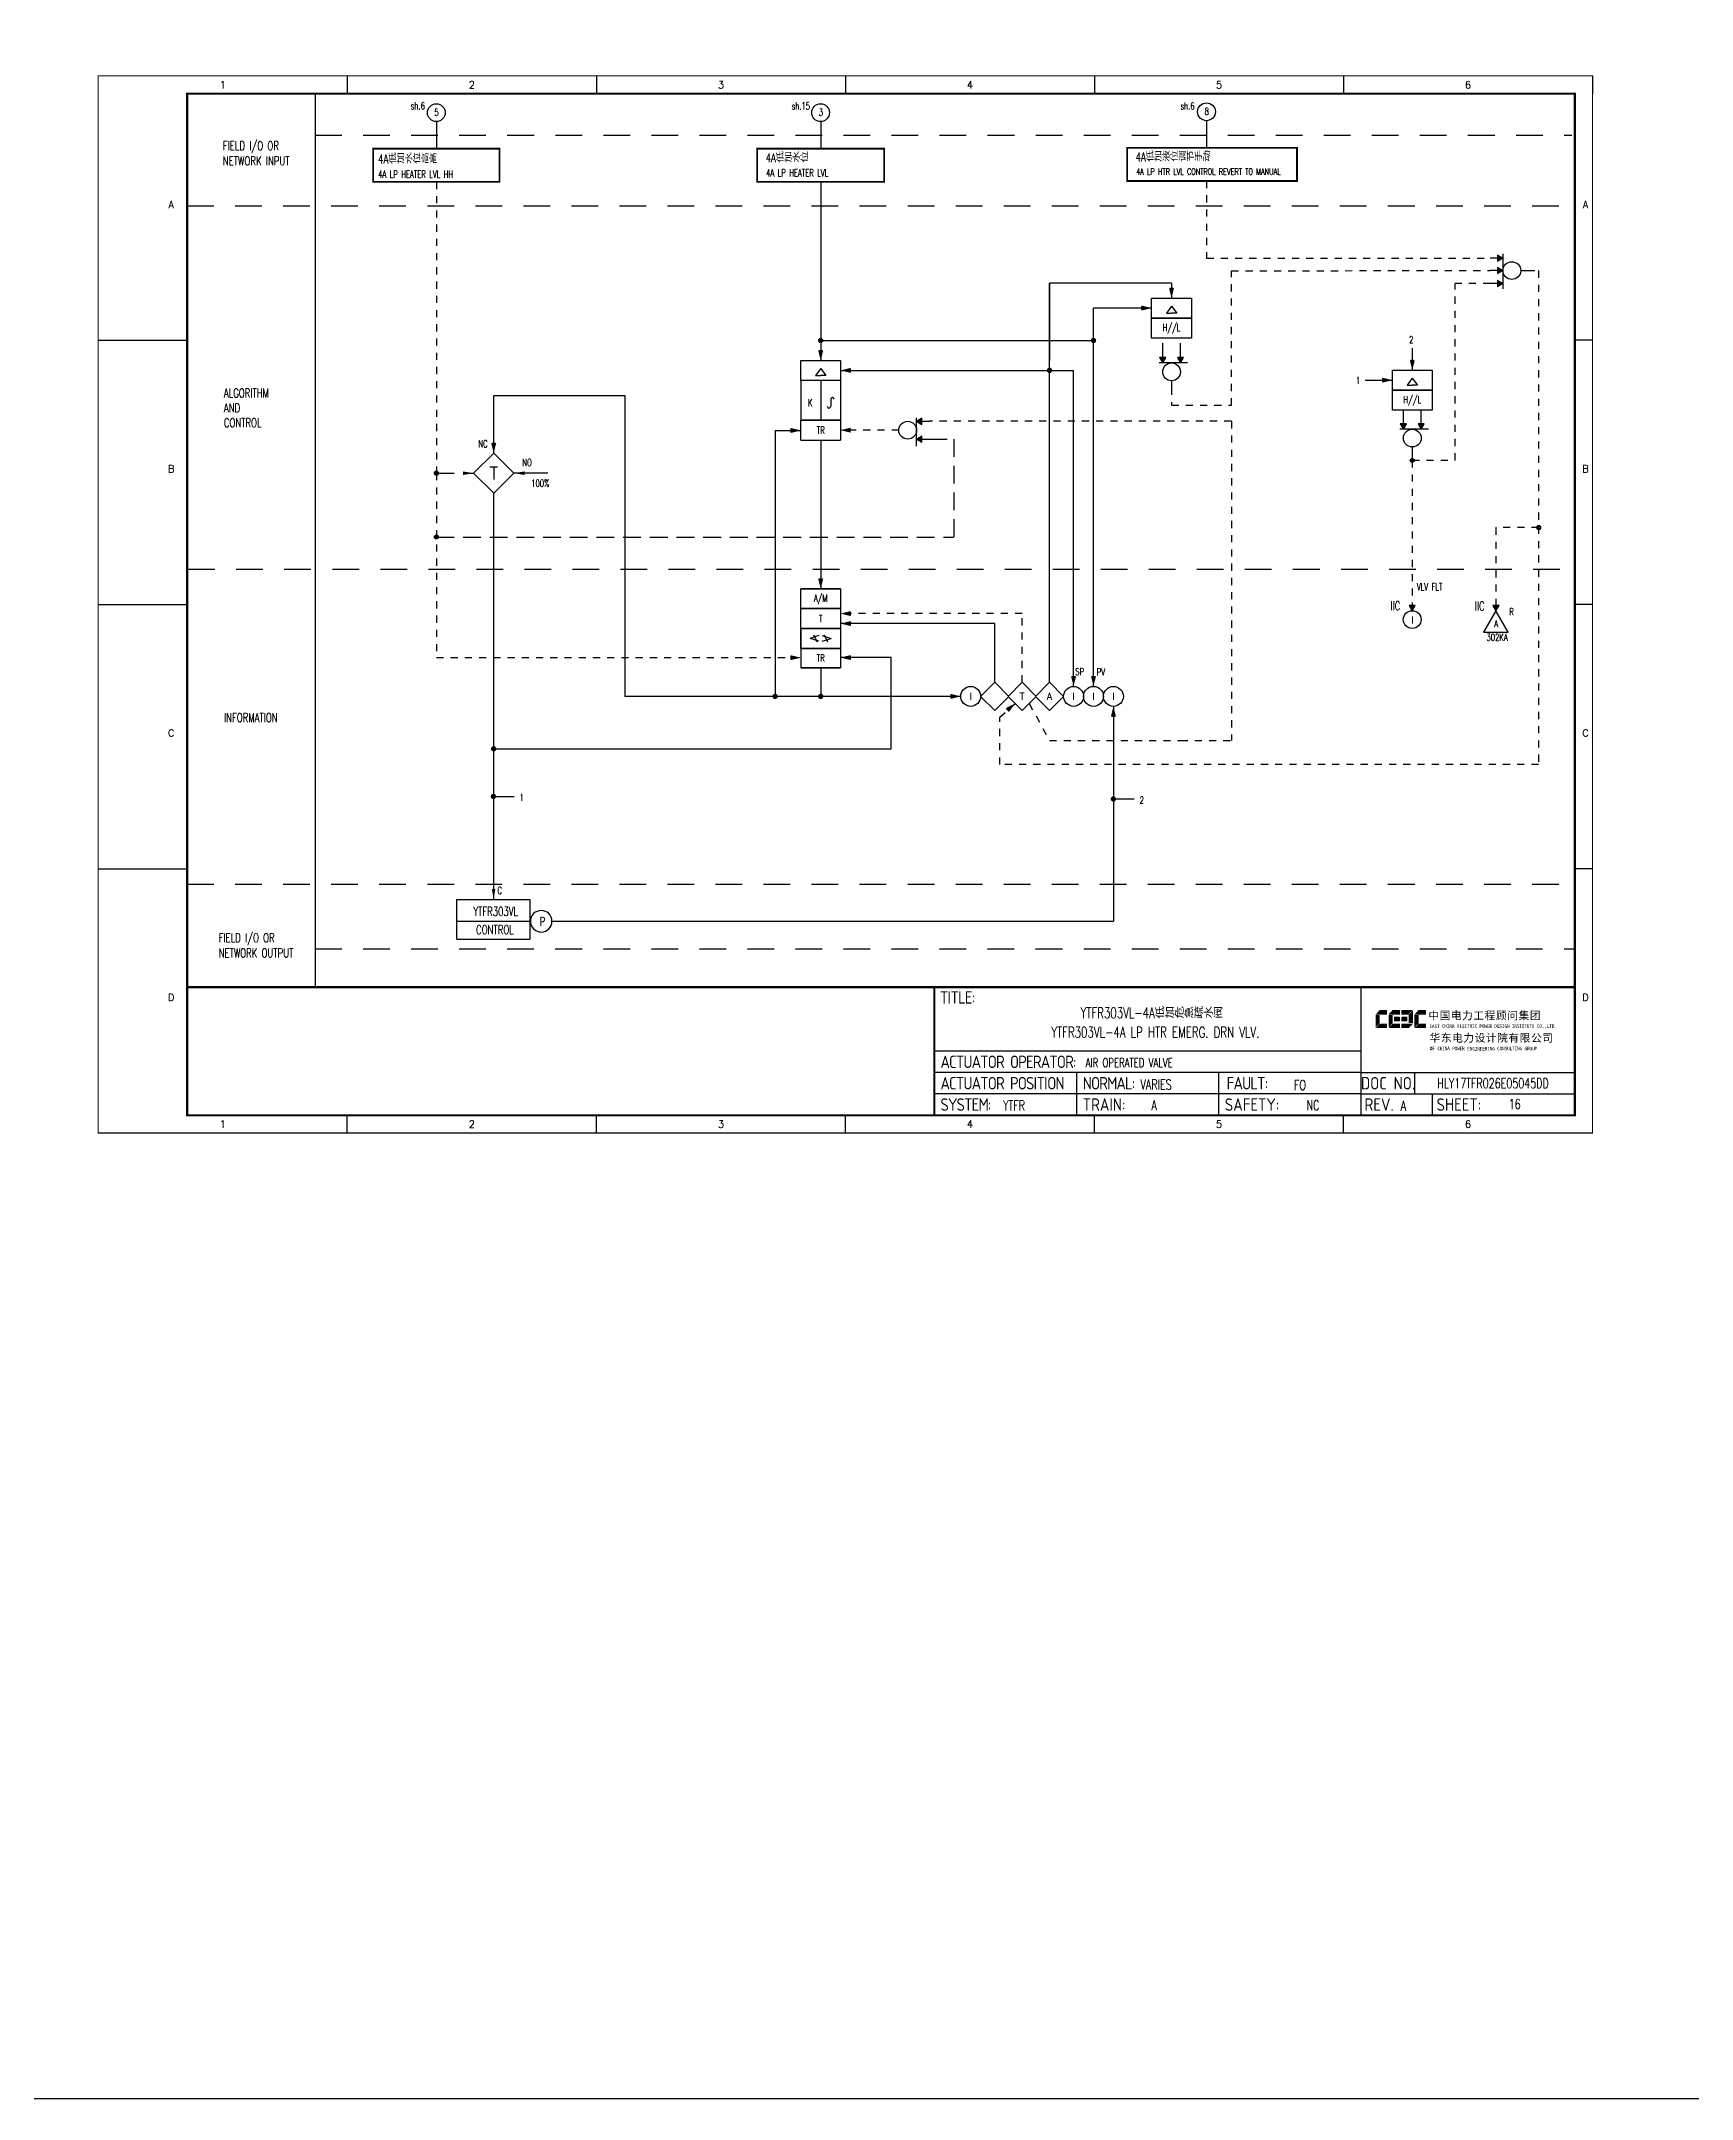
# Model space of a CAD drawing. Header units: millimetres. Extents: x 5560 to 16471, y 4607 to 8234.
# Drawn here: x 7823 to 8287, y 4607 to 5185 of the extents above; entities that cross this region are included whole.
import ezdxf
from ezdxf.enums import TextEntityAlignment as Align

# ---------------------------------------------------------------- set-up
doc = ezdxf.new("R2010")
doc.units = ezdxf.units.MM
for name, pattern in [('D2', [6, 2, -2, 2]), ('DASHED', [0.75, 0.5, -0.25]), ('JIS_02_0.7', [1.35, 0.75, -0.6])]:
    doc.linetypes.add(name, pattern=pattern)
for name, color, linetype in [('ALARM', 4, 'Continuous'), ('BLOCK', 7, 'Continuous'), ('BORDER', 1, 'Continuous'), ('DASH_2', 6, 'D2'), ('INSTRUMENT', 4, 'Continuous'), ('LINE_2', 6, 'Continuous'), ('MLINE', 6, 'Continuous'), ('TEXT', 7, 'Continuous'), ('TITLE', 1, 'Continuous'), ('TK', 7, 'Continuous'), ('图框_外框线', 7, 'Continuous'), ('图框_标题栏文字', 6, 'Continuous')]:
    doc.layers.add(name, color=color, linetype=linetype)
doc.styles.add('ecepdi', font='simhei.ttf', dxfattribs={"width": 0.9})
doc.styles.get("Standard").update_dxf_attribs({"font": 'romans.shx', "width": 0.7, "bigfont": '@0hztxta.shx'})
doc.styles.add('工程字', font='gbenor.shx', dxfattribs={"bigfont": 'gbcbig.shx'})

# ---------------------------------------------------------------- blocks, each defined once
blk = doc.blocks.new('USR16')
at = {"layer": 'MLINE', "color": 255}
blk.add_lwpolyline([(0, 0, 0, 2, 0), (0, 4, 1, 1, 0)], format="xyseb", dxfattribs=at)
blk = doc.blocks.new('*X86')
at = {"color": 0}
for p, q in [((207.5, 341.99), (207.51, 342)), ((207.52, 341.87), (207.55, 341.9)), ((207.53, 342.16), (207.57, 342.2)), ((207.56, 341.77), (207.59, 341.8)), ((207.61, 342.1), (207.62, 342.12)), ((207.61, 341.68), (207.62, 341.69)), ((207.62, 342.26), (207.74, 342.37)), ((207.62, 341.83), (207.89, 342.1)), ((207.62, 341.98), (207.75, 342.1)), ((207.69, 341.61), (207.87, 341.8)), ((207.73, 341.8), (207.76, 341.82)), ((207.77, 342.4), (207.84, 342.47)), ((207.77, 341.56), (207.82, 341.6)), ((207.81, 342.3), (207.88, 342.37)), ((207.87, 341.52), (207.91, 341.55)), ((207.9, 342.39), (208.01, 342.5)), ((207.9, 342.25), (207.95, 342.3)), ((207.9, 342.11), (207.99, 342.2)), ((207.9, 341.97), (207.93, 342)), ((207.9, 341.83), (207.97, 341.9)), ((207.9, 341.68), (208.02, 341.8)), ((208, 341.5), (208.05, 341.55)), ((208.02, 342.37), (208.13, 342.48)), ((208.03, 342.1), (208.13, 342.2)), ((208.07, 342), (208.18, 342.1)), ((208.09, 342.3), (208.18, 342.38)), ((208.12, 341.9), (208.18, 341.96)), ((208.16, 341.8), (208.18, 341.82)), ((208.17, 341.53), (208.19, 341.55)), ((208.18, 342.24), (208.23, 342.3)), ((208.18, 341.68), (208.2, 341.7)), ((208.19, 342.4), (208.23, 342.44)), ((208.24, 341.6), (208.44, 341.8)), ((208.31, 342.37), (208.32, 342.39)), ((208.32, 342.1), (208.44, 342.23)), ((208.32, 341.82), (208.45, 341.95)), ((208.37, 342.3), (208.39, 342.31)), ((208.46, 342.1), (208.48, 342.13)), ((208.46, 341.82), (208.47, 341.83)), ((208.5, 342), (208.5, 342))]:
    blk.add_line(p, q, dxfattribs=at)
blk = doc.blocks.new('*X85')
at = {"color": 0}
for p, q in [((207.51, 341.9), (207.62, 341.9)), ((207.54, 342.2), (207.62, 342.2)), ((207.54, 341.8), (208.46, 341.8)), ((207.55, 342.1), (207.62, 342.1)), ((207.6, 342.3), (208.4, 342.3)), ((207.6, 341.7), (207.62, 341.7)), ((207.7, 342.4), (207.9, 342.4)), ((207.7, 341.6), (207.9, 341.6)), ((207.82, 342.1), (207.9, 342.1)), ((207.9, 342.2), (208.18, 342.2)), ((207.9, 341.9), (208.18, 341.9)), ((208.18, 342.4), (208.3, 342.4)), ((208.18, 341.7), (208.4, 341.7)), ((208.18, 341.6), (208.3, 341.6)), ((208.45, 342.2), (208.46, 342.2)), ((208.45, 341.9), (208.49, 341.9))]:
    blk.add_line(p, q, dxfattribs=at)
blk = doc.blocks.new('*X84')
at = {"color": 0}
for p, q in [((207.5, 342), (207.625, 342)), ((207.9, 342), (208.175, 342)), ((208.45, 342), (208.5, 342))]:
    blk.add_line(p, q, dxfattribs=at)
blk = doc.blocks.new('*X83')
at = {"color": 0}
for p, q in [((207.625, 341.75), (207.625, 341.825)), ((207.825, 342.375), (207.9, 342.375))]:
    blk.add_line(p, q, dxfattribs=at)
blk = doc.blocks.new('*X82')
at = {"color": 0}
for p, q in [((207.51, 342.1), (207.55, 342.1)), ((207.53, 341.82), (207.55, 341.82)), ((207.62, 342.1), (207.62, 342.3)), ((207.62, 342.1), (207.82, 342.1)), ((207.62, 341.82), (207.62, 342.02)), ((207.62, 341.82), (207.82, 341.82)), ((207.62, 341.67), (207.62, 341.75)), ((207.67, 342.37), (207.82, 342.37)), ((207.78, 341.55), (207.82, 341.55)), ((207.9, 342.37), (207.9, 342.49)), ((207.9, 342.37), (208.1, 342.37)), ((207.9, 342.1), (207.9, 342.3)), ((207.9, 342.1), (208.1, 342.1)), ((207.9, 341.82), (207.9, 342.02)), ((207.9, 341.82), (208.1, 341.82)), ((207.9, 341.55), (207.9, 341.75)), ((207.9, 341.55), (208.1, 341.55)), ((208.18, 342.37), (208.18, 342.47)), ((208.18, 342.37), (208.33, 342.37)), ((208.18, 342.1), (208.18, 342.3)), ((208.18, 342.1), (208.37, 342.1)), ((208.18, 341.82), (208.18, 342.02)), ((208.18, 341.82), (208.37, 341.82)), ((208.18, 341.55), (208.18, 341.75)), ((208.18, 341.55), (208.22, 341.55)), ((208.45, 342.1), (208.45, 342.22)), ((208.45, 342.1), (208.49, 342.1)), ((208.45, 341.82), (208.45, 342.02)), ((208.45, 341.82), (208.47, 341.82))]:
    blk.add_line(p, q, dxfattribs=at)
blk = doc.blocks.new('USR06')
at = {"layer": 'MLINE'}
blk.add_circle((0, 0), 0.5, dxfattribs=at)
for name in ['*X86', '*X84', '*X82', '*X85', '*X83']:
    blk.add_blockref(name, (-208, -342), dxfattribs=at)
blk = doc.blocks.new('ARROW')
at = {"layer": 'DASH_2'}
blk.add_blockref('USR16', (0, 0), dxfattribs=at)
blk = doc.blocks.new('DOT')
at = {"const_width": 0.5}
blk.add_lwpolyline([(-0.25, 0, 1), (0.25, 0, 1)], format="xyb", close=True, dxfattribs=at)
blk = doc.blocks.new('INS00')
at = {"layer": 'INSTRUMENT', "color": 0}
blk.add_lwpolyline([(6, 0, 1), (-6, 0, 1)], format="xyb", close=True, dxfattribs=at)
at = {"layer": 'INSTRUMENT', "flags": 1}
for tag, p in [('INSNAM', (0, 9)), ('INSDGN', (0, -9)), ('INSSUP', (0, -15)), ('INSMAN', (0, -18)), ('INSREM', (0, -21)), ('INSTYP', (0, -12))]:
    blk.add_attdef(tag, text='', height=3, dxfattribs=at).set_placement(p, align=Align.TOP_CENTER)
at = {"layer": 'INSTRUMENT', "width": 0.7}
for tag, p in [('INSIDE', (0, 2)), ('INSSYS', (0, -2))]:
    blk.add_attdef(tag, text='', height=2.5, dxfattribs=at).set_placement(p, align=Align.MIDDLE)
for tag, p in [('INSHH', (6, 3.5)), ('INSL', (6, -3)), ('INSLL', (6, -6))]:
    blk.add_attdef(tag, p, '', height=2.5, dxfattribs=at)
at = {"layer": 'INSTRUMENT', "linetype": 'DASHED', "width": 0.7}
blk.add_attdef('INSH', (6, 0.5), '', height=2.5, dxfattribs=at)
blk = doc.blocks.new('huo')
at = {"layer": 'BORDER'}
for points in [[(-72.15, 909.27), (-73.65, 910.13), (-73.65, 908.4)], [(-72.15, 904.27), (-73.65, 905.13), (-73.65, 903.4)]]:
    blk.add_hatch(color=256, dxfattribs=at).paths.add_polyline_path(points)
for p, q in [((-72.15, 909.27), (-75.75, 909.27)), ((-72.15, 911.28), (-72.15, 903.28)), ((-72.15, 904.27), (-75.75, 904.27)), ((-67.15, 906.77), (-65.15, 906.77))]:
    blk.add_line(p, q, dxfattribs=at)
for points in [[(-72.15, 909.27), (-73.65, 910.13), (-73.65, 908.4)], [(-72.15, 904.27), (-73.65, 905.13), (-73.65, 903.4)]]:
    blk.add_lwpolyline(points, close=True, dxfattribs=at)
blk.add_circle((-69.65, 906.77), 2.5, dxfattribs=at)
blk = doc.blocks.new('A$C1E0003F3')
h = blk.add_hatch(color=152)
edge = h.paths.add_edge_path()
edge.add_ellipse((5.15, 4.41), major_axis=(0, 0.211), ratio=0.769231, start_angle=-90, end_angle=0)
edge.add_line((5.15, 4.62), (3.22, 4.62))
edge.add_line((3.22, 4.62), (2.09, 3.35))
edge.add_line((2.09, 3.35), (5.32, 3.35))
edge.add_line((5.32, 3.35), (5.32, 4.41))
h.paths.add_polyline_path([(3.22, 3.23), (2.09, 3.23), (2.09, -0.36), (3.22, 0.91)])
edge = h.paths.add_edge_path()
edge.add_line((5.32, 0.81), (3.27, 0.81))
edge.add_line((3.27, 0.81), (2.13, -0.46))
edge.add_line((2.13, -0.46), (5.15, -0.46))
edge.add_ellipse((5.15, -0.25), major_axis=(0, 0.211), ratio=0.769231, start_angle=180, end_angle=270)
edge.add_line((5.32, -0.25), (5.32, 0.81))
h = blk.add_hatch(color=152)
edge = h.paths.add_edge_path()
edge.add_ellipse((8.78, 4.41), major_axis=(0, 0.211), ratio=0.769231, start_angle=-90, end_angle=0)
edge.add_line((8.78, 4.62), (6.84, 4.62))
edge.add_line((6.84, 4.62), (5.71, 3.35))
edge.add_line((5.71, 3.35), (8.94, 3.35))
edge.add_line((8.94, 3.35), (8.94, 4.41))
h.paths.add_polyline_path([(6.84, 3.23), (5.71, 3.23), (5.71, -0.36), (6.84, 0.91)])
edge = h.paths.add_edge_path()
edge.add_ellipse((8.78, 2.49), major_axis=(0, 0.211), ratio=0.769231, start_angle=-90, end_angle=0)
edge.add_line((8.78, 2.7), (7.22, 2.7))
edge.add_line((7.22, 2.7), (7.22, 1.44))
edge.add_line((7.22, 1.44), (8.78, 1.44))
edge.add_ellipse((8.78, 1.65), major_axis=(0, 0.211), ratio=0.769231, start_angle=180, end_angle=270)
edge.add_line((8.94, 1.65), (8.94, 2.49))
edge = h.paths.add_edge_path()
edge.add_line((8.94, 0.81), (6.89, 0.81))
edge.add_line((6.89, 0.81), (5.75, -0.46))
edge.add_line((5.75, -0.46), (8.78, -0.46))
edge.add_ellipse((8.78, -0.25), major_axis=(0, 0.211), ratio=0.769231, start_angle=180, end_angle=270)
edge.add_line((8.94, -0.25), (8.94, 0.81))
h = blk.add_hatch(color=1)
edge = h.paths.add_edge_path()
edge.add_line((12.48, 4.62), (9.46, 4.62))
edge.add_ellipse((9.46, 4.41), major_axis=(0, 0.211), ratio=0.769231, start_angle=0, end_angle=90)
edge.add_line((9.3, 4.41), (9.3, 3.35))
edge.add_line((9.3, 3.35), (11.35, 3.35))
edge.add_line((11.35, 3.35), (12.48, 4.62))
h.paths.add_polyline_path([(12.57, 4.56), (11.38, 3.23), (11.38, 0.93), (12.57, 0.93)])
edge = h.paths.add_edge_path()
edge.add_line((11.03, 2.7), (9.46, 2.7))
edge.add_ellipse((9.46, 2.49), major_axis=(0, 0.211), ratio=0.769231, start_angle=0, end_angle=90)
edge.add_line((9.3, 2.49), (9.3, 1.65))
edge.add_ellipse((9.46, 1.65), major_axis=(0, 0.211), ratio=0.769231, start_angle=90, end_angle=180)
edge.add_line((9.46, 1.44), (11.03, 1.44))
edge.add_line((11.03, 1.44), (11.03, 2.7))
h = blk.add_hatch(color=1)
edge = h.paths.add_edge_path()
edge.add_line((12.58, 0.79), (9.3, 0.79))
edge.add_line((9.3, 0.79), (9.3, -0.27))
edge.add_ellipse((9.46, -0.27), major_axis=(0, 0.211), ratio=0.769231, start_angle=90, end_angle=180)
edge.add_line((9.46, -0.48), (11.43, -0.48))
edge.add_line((11.43, -0.48), (12.58, 0.79))
h = blk.add_hatch(color=152)
edge = h.paths.add_edge_path()
edge.add_ellipse((16.11, 4.41), major_axis=(0, 0.211), ratio=0.769231, start_angle=-90, end_angle=0)
edge.add_line((16.11, 4.62), (14.14, 4.62))
edge.add_line((14.14, 4.62), (13, 3.35))
edge.add_line((13, 3.35), (16.27, 3.35))
edge.add_line((16.27, 3.35), (16.27, 4.41))
h.paths.add_polyline_path([(14.14, 3.23), (13, 3.23), (13, -0.36), (14.14, 0.91)])
edge = h.paths.add_edge_path()
edge.add_line((16.27, 0.81), (14.18, 0.81))
edge.add_line((14.18, 0.81), (13.04, -0.46))
edge.add_line((13.04, -0.46), (16.03, -0.46))
edge.add_ellipse((16.03, -0.15), major_axis=(0, 0.316), ratio=0.769231, start_angle=180, end_angle=270)
edge.add_line((16.27, -0.15), (16.27, 0.81))
at = {"layer": 'TITLE', "color": 7, "style": 'ecepdi'}
for s, p in [('中', (16.92, 1.94)), ('国', (20.09, 2)), ('电', (23.25, 1.99)), ('力', (26.39, 1.96)), ('工', (29.53, 1.95)), ('程', (32.71, 1.98)), ('顾', (35.9, 1.98)), ('问', (39.09, 1.94)), ('集', (42.26, 1.98)), ('团', (45.42, 2.01)), ('华', (17.24, -4.31)), ('东', (20.45, -4.29)), ('电', (23.62, -4.35)), ('力', (26.75, -4.32)), ('设', (29.92, -4.3)), ('计', (33.05, -4.31)), ('院', (36.26, -4.29)), ('有', (39.41, -4.29)), ('限', (42.57, -4.32)), ('公', (45.78, -4.38)), ('司', (48.91, -4.35))]:
    blk.add_text(s, height=2.2, dxfattribs=at).set_placement(p)
at = {"layer": 'TITLE', "color": 7, "style": 'ecepdi', "width": 0.975}
for s, p in [('E', (17.58, 0.02)), ('A', (18.29, 0.03)), ('S', (19, 0.03)), ('T', (19.7, 0.03)), ('C', (21.1, 0.09)), ('H', (21.77, 0.09)), ('I', (22.46, 0.09)), ('N', (23.17, 0.1)), ('A', (23.86, 0.1)), ('E', (25.35, 0.09)), ('L', (26.05, 0.11)), ('E', (26.76, 0.1)), ('C', (27.46, 0.12)), ('T', (28.18, 0.11)), ('R', (28.87, 0.1)), ('I', (29.57, 0.11)), ('C', (30.28, 0.1)), ('P', (31.64, 0.09)), ('O', (32.32, 0.08)), ('W', (33.03, 0.08)), ('E', (33.72, 0.08)), ('R', (34.42, 0.09)), ('D', (35.81, 0.1)), ('E', (36.52, 0.1)), ('S', (37.2, 0.1)), ('I', (37.91, 0.09)), ('G', (38.68, 0.11)), ('N', (39.38, 0.09)), ('I', (40.72, 0.07)), ('N', (41.43, 0.08)), ('S', (42.14, 0.08)), ('T', (42.83, 0.08)), ('I', (43.52, 0.09)), ('T', (44.22, 0.07)), ('U', (44.93, 0.07)), ('T', (45.63, 0.08)), ('E', (46.34, 0.09)), ('C', (47.76, 0.11)), ('O', (48.48, 0.1)), ('L', (50.56, 0.1)), ('T', (51.27, 0.1)), ('D', (51.96, 0.1)), ('O', (17.67, -6.18)), ('OF', (18.01, -6.2)), ('F', (18.37, -6.2)), ('C', (19.8, -6.19)), ('H', (20.47, -6.19)), ('I', (21.15, -6.19)), ('N', (21.87, -6.18)), ('A', (22.56, -6.18)), ('P', (23.98, -6.2)), ('O', (24.66, -6.21)), ('W', (25.36, -6.21)), ('E', (26.06, -6.21)), ('R', (26.75, -6.2)), ('E', (28.19, -6.24)), ('N', (28.91, -6.27)), ('G', (29.62, -6.26)), ('I', (30.32, -6.27)), ('N', (31.02, -6.27)), ('E', (31.7, -6.28)), ('E', (32.41, -6.27)), ('R', (33.1, -6.24)), ('I', (33.81, -6.24)), ('N', (34.51, -6.26)), ('G', (35.2, -6.24)), ('C', (36.61, -6.19)), ('O', (37.3, -6.21)), ('N', (38, -6.2)), ('S', (38.71, -6.21)), ('U', (39.41, -6.18)), ('L', (40.11, -6.18)), ('T', (40.81, -6.19)), ('I', (41.51, -6.21)), ('N', (42.2, -6.21)), ('G', (42.91, -6.17)), ('G', (44.29, -6.2)), ('R', (45, -6.21)), ('O', (45.69, -6.22)), ('U', (46.39, -6.2)), ('P', (47.1, -6.23)), ('.', (49.23, 0.1)), (',', (49.87, 0.1)), ('.', (52.72, 0.11))]:
    blk.add_text(s, height=1, dxfattribs=at).set_placement(p, align=Align.MIDDLE_CENTER)
blk = doc.blocks.new('A$C4C92442A')
for p, q in [((70, 297), (70, 292)), ((140, 297), (140, 292)), ((210, 297), (210, 292)), ((280, 297), (280, 292)), ((350, 297), (350, 292)), ((420, 297), (420, 292)), ((0, 222.75), (25, 222.75)), ((420, 222.75), (415, 222.75)), ((0, 148.5), (25, 148.5)), ((420, 148.5), (415, 148.5)), ((0, 74.25), (25, 74.25)), ((420, 74.25), (415, 74.25)), ((70, 0), (70, 5)), ((140, 0), (140, 5)), ((210, 0), (210, 5)), ((280, 0), (280, 5)), ((350, 0), (350, 5))]:
    blk.add_line(p, q)
at = {"color": 4}
blk.add_line((60.97, 292.06), (60.97, 41.06), dxfattribs=at)
at = {"layer": 'MLINE', "color": 4}
blk.add_line((60.97, 292), (60.97, 41.47), dxfattribs=at)
at = {"layer": 'MLINE', "color": 4, "linetype": 'JIS_02_0.7', "ltscale": 10}
for p, q in [((60.98, 280.37), (414.21, 280.37)), ((25, 260.5), (415, 260.5)), ((25.3, 158.43), (414.81, 158.43)), ((25, 69.96), (415, 69.96)), ((60.97, 51.77), (415.31, 51.77))]:
    blk.add_line(p, q, dxfattribs=at)
at = {"layer": '图框_外框线'}
for p, q in [((355, 5), (355, 41)), ((355, 23), (235, 23)), ((355, 17), (235, 17)), ((275, 11), (275, 17)), ((315, 11), (315, 17)), ((355, 17), (415, 17)), ((370, 11), (370, 17)), ((355, 11), (235, 11)), ((355, 11), (235, 11)), ((275, 5), (275, 11)), ((315, 5), (315, 11)), ((355, 11), (415, 11)), ((375, 5), (375, 11))]:
    blk.add_line(p, q, dxfattribs=at)
for points, const_width in [([(0, 0), (420, 0), (420, 297), (0, 297)], 0.3), ([(25, 5), (415, 5), (415, 292), (25, 292)], 0.6)]:
    blk.add_lwpolyline(points, close=True, dxfattribs=dict(at, const_width=const_width))
at = {"layer": '图框_外框线', "const_width": 0.6}
blk.add_lwpolyline([(235, 41), (25, 41)], dxfattribs=at)
at = {"layer": '图框_外框线'}
blk.add_lwpolyline([(415, 41, 0.6, 0.6, 0), (235, 41, 0.6, 0.6, 0), (235, 5, 0, 0, 0)], format="xyseb", dxfattribs=at)
blk.add_blockref('A$C1E0003F3', (356.94, 29.95))
at = {"layer": 'MLINE', "color": 4, "char_height": 2.5, "width": 31.8959, "attachment_point": 1}
for s, insert in [('FIELD I/O OR', (35.03, 278.64)), ('NETWORK INPUT', (35.03, 274.39)), ('ALGORITHM\\PAND\\PCONTROL', (35.32, 209.16)), ('INFORMATION', (35.35, 117.98)), ('FIELD I/O OR', (33.84, 56.09)), ('NETWORK OUTPUT', (33.84, 51.84))]:
    blk.add_mtext(s, dxfattribs=dict(at, insert=insert))
at = {"layer": 'TK', "color": 3}
for s, p in [('1', (35, 294.5)), ('2', (105, 294.5)), ('3', (175, 294.5)), ('4', (245, 294.5)), ('5', (315, 294.5)), ('6', (385, 294.5)), ('1', (35, 2.5)), ('2', (105, 2.5)), ('3', (175, 2.5)), ('4', (245, 2.5)), ('5', (315, 2.5)), ('6', (385, 2.5))]:
    blk.add_text(s, height=2, dxfattribs=at).set_placement(p, align=Align.MIDDLE)
for s, p in [('A', (20.5, 259.88)), ('A', (418, 259.88)), ('B', (20.5, 185.62)), ('B', (418, 185.62)), ('C', (20.5, 111.38)), ('C', (418, 111.38)), ('D', (20.5, 37.12)), ('D', (418, 37.12))]:
    blk.add_text(s, height=2, dxfattribs=at).set_placement(p, align=Align.CENTER)
at = {"layer": '图框_标题栏文字', "char_height": 3.5, "style": '工程字'}
for s, insert, width, attachment_point in [('{\\T0.9; TITLE:}', (234.86, 38.09), 14.2249, 4), ('{\\T0.9; ACTUATOR OPERATOR:}', (235, 20), 40, 4), ('{\\T0.9; ACTUATOR POSITION}', (235, 14), 45, 4), ('{\\T0.9; NORMAL:}', (275, 14), 18.2557, 4), ('{\\T0.9; FAULT:}', (315.44, 14), 15, 4), ('DOC NO.', (362.5, 14), 15, 5), ('{\\T0.9; SYSTEM:}', (235, 8), 17.9526, 4), ('{\\T0.9; }TRAIN: ', (275, 8), 17.6638, 4), ('SAFETY:', (324.3, 8), 22.3993, 5), ('REV.', (360, 8), 10, 5), ('SHEET:', (382.42, 8), 20, 5)]:
    blk.add_mtext(s, dxfattribs=dict(at, insert=insert, width=width, attachment_point=attachment_point))

msp = doc.modelspace()

# ---------------------------------------------------------------- hatches: boundary and pattern name
h = msp.add_hatch(color=0)
edge = h.paths.add_edge_path()
edge.add_arc((8208.07, 5067.24), 0.55, 0, 360)
h = msp.add_hatch(color=256)
edge = h.paths.add_edge_path()
edge.add_arc((7933.81, 5045.71), 0.55, 0, 360)
for points in [[(8208.07, 5025.01), (8208.94, 5026.51), (8207.2, 5026.51)], [(8231.6, 5025.01), (8232.47, 5026.51), (8230.74, 5026.51)]]:
    msp.add_hatch(color=256).paths.add_polyline_path(points)
at = {"layer": 'BORDER'}
for points in [[(8233.56, 5124.07), (8232.06, 5124.94), (8232.06, 5123.21)], [(8233.56, 5120.57), (8232.06, 5121.44), (8232.06, 5119.71)], [(8233.56, 5116.95), (8232.06, 5117.82), (8232.06, 5116.09)]]:
    msp.add_hatch(color=256, dxfattribs=at).paths.add_polyline_path(points)

# ---------------------------------------------------------------- linework, layer by layer
at = {"color": 0}
for p, q in [((8150.28, 5162.68), (8150.28, 5155.08)), ((7933.81, 5162.43), (7933.81, 5154.83)), ((8041.82, 5162.43), (8041.82, 5154.83)), ((8175.67, 5145.74), (8175.67, 5155.08)), ((7951.57, 5145.49), (7916.06, 5145.49)), ((8059.67, 5145.49), (8023.96, 5145.49)), ((8175.67, 5145.74), (8127.94, 5145.74)), ((7949.91, 5069.24), (7949.91, 5085.47)), ((7949.91, 5085.47), (7986.77, 5085.47)), ((7986.77, 5085.47), (7986.77, 5000.94)), ((8029, 5075.66), (8029, 5000.94)), ((7939.57, 4937.76), (7960.08, 4937.76)), ((7939.57, 4932.77), (7960.08, 4932.77))]:
    msp.add_line(p, q, dxfattribs=at)
for p, q in [((8106.13, 5004.9), (8106.13, 5092.53)), ((8061.59, 5011.84), (8047.42, 5011.84)), ((8061.59, 4986.22), (8061.59, 5011.84)), ((7949.91, 4986.22), (8061.59, 4986.22))]:
    msp.add_line(p, q)
at = {"color": 0, "linetype": 'DASHED', "ltscale": 10}
for p, q in [((8072.37, 5073.23), (8079.26, 5073.23)), ((8079.26, 5073.23), (8079.26, 5045.71)), ((7933.81, 5063.65), (7944.25, 5063.65)), ((7933.81, 5045.71), (8079.26, 5045.71))]:
    msp.add_line(p, q, dxfattribs=at)
at = {"linetype": 'D2'}
for p, q in [((7933.81, 5063.65), (7933.81, 5011.82)), ((8243.62, 5048.37), (8231.6, 5048.37)), ((8231.6, 5048.37), (8231.6, 5026.51)), ((7933.81, 5011.82), (8036.22, 5011.82))]:
    msp.add_line(p, q, dxfattribs=at)
for points in [[(7160.94, 8068.2), (15336.96, 8068.2), (15336.96, 4606.91), (7160.94, 4606.91)], [(8208.07, 5025.01), (8208.94, 5026.51), (8207.2, 5026.51)], [(8231.6, 5025.01), (8232.47, 5026.51), (8230.74, 5026.51)]]:
    msp.add_lwpolyline(points, close=True)
at = {"color": 0, "const_width": 0.5}
for points in [[(7916.06, 5154.83), (7951.57, 5154.83), (7951.57, 5145.49), (7916.06, 5145.49), (7916.06, 5154.83)], [(8023.96, 5154.83), (8059.67, 5154.83), (8059.67, 5145.49), (8023.96, 5145.49), (8023.96, 5154.83)], [(8127.94, 5155.08), (8175.67, 5155.08), (8175.67, 5145.74), (8127.94, 5145.74), (8127.94, 5155.08)]]:
    msp.add_lwpolyline(points, dxfattribs=at)
at = {"const_width": 0.5}
for points in [[(8041.32, 5100.93, 1), (8042.32, 5100.93, 1)], [(8117.99, 5100.93, 1), (8118.99, 5100.93, 1)], [(8105.63, 5092.53, 1), (8106.63, 5092.53, 1)], [(7933.31, 5063.65, 1), (7934.31, 5063.65, 1)], [(8243.12, 5048.37, 1), (8244.12, 5048.37, 1)], [(8028.5, 5000.94, 1), (8029.5, 5000.94, 1)], [(8041.32, 5000.94, 1), (8042.32, 5000.94, 1)], [(7949.41, 4986.22, 1), (7950.41, 4986.22, 1)], [(7949.33, 4972.82, 1), (7950.33, 4972.82, 1)], [(8123.59, 4972.11, 1), (8124.59, 4972.11, 1)]]:
    msp.add_lwpolyline(points, format="xyb", close=True, dxfattribs=at)
at = {"color": 1}
msp.add_lwpolyline([(8235.07, 5019.01), (8231.6, 5025.01), (8228.14, 5019.01)], close=True, dxfattribs=at)
at = {"color": 0}
msp.add_lwpolyline([(7939.57, 4932.77), (7939.57, 4943.88), (7960.08, 4943.88), (7960.08, 4932.77)], dxfattribs=at)
at = {"color": 1}
for centre in [(7933.79, 5164.94), (8041.79, 5164.94), (8150.25, 5165.19)]:
    msp.add_circle(centre, 2.5, dxfattribs=at)
at = {"color": 0}
msp.add_circle((8208.07, 5067.24), 0.55, dxfattribs=at)
for centre, radius in [((7933.81, 5045.71), 0.55), ((8208.07, 5022.51), 2.5)]:
    msp.add_circle(centre, radius)
at = {"layer": 'ALARM', "color": 0}
for points in [[(7949.91, 5057.99), (7944.25, 5063.65), (7949.91, 5069.3), (7955.57, 5063.65)], [(8090.73, 4996.98), (8086.77, 5000.94), (8090.73, 5004.9), (8094.69, 5000.94)], [(8098.43, 4996.98), (8094.47, 5000.94), (8098.43, 5004.9), (8102.39, 5000.94)], [(8106.13, 4996.98), (8102.17, 5000.94), (8106.13, 5004.9), (8110.09, 5000.94)]]:
    msp.add_lwpolyline(points, close=True, dxfattribs=at)
at = {"layer": 'BLOCK', "color": 0}
for p, q in [((8134.83, 5112.83), (8146.03, 5112.83)), ((8134.83, 5107.23), (8134.83, 5112.83)), ((8146.03, 5112.83), (8146.03, 5107.23)), ((8146.03, 5107.23), (8134.83, 5107.23)), ((8134.83, 5107.23), (8146.03, 5107.23)), ((8134.83, 5101.63), (8134.83, 5107.23)), ((8146.03, 5107.23), (8146.03, 5101.63)), ((8146.03, 5101.63), (8134.83, 5101.63)), ((8036.22, 5095.33), (8047.42, 5095.33)), ((8036.22, 5089.73), (8036.22, 5095.33)), ((8047.42, 5095.33), (8047.42, 5089.73)), ((8047.42, 5089.73), (8036.22, 5089.73)), ((8202.49, 5092.58), (8213.69, 5092.58)), ((8202.49, 5086.98), (8202.49, 5092.58)), ((8213.69, 5092.58), (8213.69, 5086.98)), ((8213.69, 5086.98), (8202.49, 5086.98)), ((8202.49, 5086.98), (8213.69, 5086.98)), ((8202.49, 5081.38), (8202.49, 5086.98)), ((8213.69, 5086.98), (8213.69, 5081.38)), ((8036.22, 5078.53), (8047.42, 5078.53)), ((8047.42, 5078.53), (8036.22, 5078.53)), ((8036.22, 5072.93), (8036.22, 5078.53)), ((8047.42, 5078.53), (8047.42, 5072.93)), ((8213.69, 5081.38), (8202.49, 5081.38)), ((8036.22, 5031.2), (8047.42, 5031.2)), ((8036.22, 5031.2), (8047.42, 5031.2)), ((8047.42, 5031.2), (8036.22, 5031.2)), ((8036.22, 5025.6), (8036.22, 5031.2)), ((8047.42, 5031.2), (8047.42, 5025.6)), ((8036.22, 5025.6), (8047.42, 5025.6)), ((8047.42, 5025.6), (8036.22, 5025.6)), ((8036.22, 5025.6), (8047.42, 5025.6)), ((8036.22, 5020), (8036.22, 5025.6)), ((8047.42, 5025.6), (8047.42, 5020)), ((8036.22, 5020), (8047.42, 5020)), ((8036.22, 5020), (8047.42, 5020)), ((8047.42, 5020), (8036.22, 5020)), ((8036.22, 5014.4), (8036.22, 5020)), ((8036.22, 5020), (8036.22, 5008.94)), ((8047.42, 5020), (8047.42, 5014.4)), ((8047.42, 5020), (8047.42, 5008.94)), ((8047.42, 5014.4), (8036.22, 5014.4)), ((8036.22, 5014.4), (8047.42, 5014.4)), ((8047.42, 5014.4), (8036.22, 5014.4)), ((8047.42, 5008.94), (8036.22, 5008.94)), ((8036.22, 5008.94), (8047.42, 5008.94))]:
    msp.add_line(p, q, dxfattribs=at)
at = {"layer": 'BORDER'}
for p, q in [((8233.56, 5124.07), (8229.97, 5124.07)), ((8233.56, 5125.29), (8233.56, 5115.41)), ((8233.56, 5120.57), (8229.97, 5120.57)), ((8233.56, 5116.95), (8229.97, 5116.95)), ((8238.56, 5120.57), (8240.56, 5120.57))]:
    msp.add_line(p, q, dxfattribs=at)
for points in [[(8233.56, 5124.07), (8232.06, 5124.94), (8232.06, 5123.21)], [(8233.56, 5120.57), (8232.06, 5121.44), (8232.06, 5119.71)], [(8233.56, 5116.95), (8232.06, 5117.82), (8232.06, 5116.09)]]:
    msp.add_lwpolyline(points, close=True, dxfattribs=at)
msp.add_circle((8236.06, 5120.57), 2.5, dxfattribs=at)
at = {"layer": 'DASH_2', "color": 0}
for p, q in [((7933.81, 5145.49), (7933.81, 5063.65)), ((8150.28, 5145.74), (8150.28, 5124.06)), ((8150.28, 5124.06), (8229.97, 5124.07)), ((8157.23, 5120.53), (8229.97, 5120.57)), ((8157.23, 5082.73), (8157.23, 5120.53)), ((8220.1, 5067.27), (8220.1, 5116.95)), ((8229.97, 5116.95), (8220.1, 5116.95)), ((8240.56, 5120.57), (8243.56, 5120.57)), ((8243.56, 5120.57), (8243.56, 4981.8)), ((8137.93, 5098.22), (8137.93, 5101.63)), ((8142.93, 5098.22), (8142.93, 5101.63)), ((8140.43, 5087.63), (8140.43, 5082.73)), ((8140.43, 5082.73), (8157.23, 5082.73)), ((8157.23, 5078.23), (8072.37, 5078.23)), ((8157.23, 5078.23), (8157.23, 4988.52)), ((8205.59, 5079.62), (8205.59, 5081.38)), ((8210.59, 5079.62), (8210.59, 5081.38)), ((8063.78, 5075.73), (8047.42, 5075.73)), ((8208.07, 5067.28), (8208.07, 5026.51)), ((8208.09, 5069.02), (8208.09, 5067.27)), ((8208.09, 5067.27), (8220.1, 5067.27)), ((8098.43, 5024.2), (8047.42, 5024.2)), ((8098.43, 5004.9), (8098.43, 5024.2)), ((8092.13, 4995.1), (8096.45, 4998.96)), ((8092.13, 4981.8), (8092.13, 4995.1)), ((8100.41, 4998.96), (8106.13, 4988.52)), ((8106.13, 4988.52), (8144.64, 4988.52)), ((8142.98, 4988.52), (8157.23, 4988.52)), ((8243.56, 4981.8), (8092.13, 4981.8))]:
    msp.add_line(p, q, dxfattribs=at)
for points in [[(8140.43, 5115.78, 1, 0, 0), (8140.43, 5112.83, 0, 0, 0)], [(8131.88, 5110.03, 1, 0, 0), (8134.83, 5110.03, 0, 0, 0)], [(8041.82, 5098.28, 1, 0, 0), (8041.82, 5095.33, 0, 0, 0)], [(8208.09, 5095.53, 1, 0, 0), (8208.09, 5092.58, 0, 0, 0)], [(8050.37, 5092.53, 1, 0, 0), (8047.42, 5092.53, 0, 0, 0)], [(8199.54, 5089.78, 1, 0, 0), (8202.49, 5089.78, 0, 0, 0)], [(8033.27, 5075.66, 1, 0, 0), (8036.22, 5075.66, 0, 0, 0)], [(7949.91, 5072.2, 1, 0, 0), (7949.91, 5069.24, 0, 0, 0)], [(7941.26, 5063.65, 1, 0, 0), (7944.25, 5063.65, 0, 0, 0)], [(7958.57, 5063.65, 1, 0, 0), (7955.57, 5063.65, 0, 0, 0)], [(8041.82, 5034.15, 1, 0, 0), (8041.82, 5031.2, 0, 0, 0)], [(8050.37, 5024.2, 1, 0, 0), (8047.42, 5024.2, 0, 0, 0)], [(8050.37, 5021.4, 1, 0, 0), (8047.42, 5021.4, 0, 0, 0)], [(8033.27, 5011.82, 1, 0, 0), (8036.22, 5011.82, 0, 0, 0)], [(8050.37, 5011.84, 1, 0, 0), (8047.42, 5011.84, 0, 0, 0)], [(8112.89, 5006.69, 1, 0, 0), (8112.89, 5003.74, 0, 0, 0)], [(8118.49, 5006.69, 1, 0, 0), (8118.49, 5003.74, 0, 0, 0)], [(8078.22, 5000.94, 1, 0, 0), (8081.17, 5000.94, 0, 0, 0)], [(8094.29, 4996.95, 1, 0, 0), (8096.45, 4998.96, 0, 0, 0)], [(8124.09, 4995.19, 1, 0, 0), (8124.09, 4998.14, 0, 0, 0)], [(7949.9, 4946.86, 1, 0, 0), (7949.9, 4943.91, 0, 0, 0)]]:
    msp.add_lwpolyline(points, format="xyseb", dxfattribs=at)
at = {"layer": 'INSTRUMENT', "color": 0}
for p, q in [((8140.43, 5110.59), (8138.96, 5108.63)), ((8138.96, 5108.63), (8140.43, 5108.63)), ((8140.43, 5110.59), (8141.9, 5108.63)), ((8141.9, 5108.63), (8140.43, 5108.63)), ((8036.22, 5089.73), (8036.22, 5078.53)), ((8041.82, 5093.09), (8040.35, 5091.13)), ((8040.35, 5091.13), (8041.82, 5091.13)), ((8041.82, 5093.09), (8043.29, 5091.13)), ((8043.29, 5091.13), (8041.82, 5091.13)), ((8041.82, 5089.73), (8041.82, 5078.53)), ((8047.42, 5089.73), (8047.42, 5078.53)), ((8208.09, 5090.34), (8206.62, 5088.38)), ((8206.62, 5088.38), (8208.09, 5088.38)), ((8208.09, 5090.34), (8209.56, 5088.38)), ((8209.56, 5088.38), (8208.09, 5088.38)), ((8044.62, 5084.41), (8044.62, 5082.45)), ((8036.22, 5072.93), (8047.42, 5072.93)), ((8039.82, 5018.21), (8040.8, 5016.25)), ((8042.76, 5018.21), (8043.74, 5016.25)), ((8041.29, 5018.05), (8038.84, 5017.23)), ((8041.29, 5016.42), (8038.84, 5017.23)), ((8042.27, 5018.05), (8044.72, 5017.23)), ((8042.27, 5016.42), (8044.72, 5017.23))]:
    msp.add_line(p, q, dxfattribs=at)
for points in [[(8090.73, 5002.66, 0, 0.49, 0), (8090.73, 5001.68, 0, 0, 0), (8090.73, 5000.7, 0, 0, 0)], [(8090.73, 4998.74, 0, 0.49, 0), (8090.73, 4999.72, 0, 0, 0), (8090.73, 5000.7, 0, 0, 0)]]:
    msp.add_lwpolyline(points, format="xyseb", dxfattribs=at)
for centre in [(8083.97, 5000.94), (8112.89, 5000.94), (8118.49, 5000.94), (8124.09, 5000.94)]:
    msp.add_circle(centre, 2.8, dxfattribs=at)
for centre, start, end in [((8044.13, 5082.45), 180, 0), ((8045.11, 5084.41), 0, 180)]:
    msp.add_arc(centre, 0.49, start, end, dxfattribs=at)
at = {"layer": 'MLINE', "color": 0}
for p, q in [((8041.82, 5145.49), (8041.82, 5095.33)), ((8140.43, 5117.03), (8106.13, 5117.03)), ((8106.13, 5092.53), (8106.13, 5117.03)), ((8106.13, 5117.03), (8106.13, 5095.33)), ((8140.43, 5117.03), (8140.43, 5112.83)), ((8118.49, 5003.74), (8118.49, 5110.03)), ((8134.83, 5110.03), (8118.49, 5110.03)), ((8041.82, 5100.93), (8103.96, 5100.93)), ((8103.96, 5100.93), (8118.49, 5100.93)), ((8208.09, 5098.75), (8208.09, 5092.58)), ((8047.42, 5092.53), (8112.89, 5092.53)), ((8112.89, 5003.74), (8112.89, 5092.53)), ((8194.81, 5089.78), (8202.49, 5089.78)), ((8029, 5075.66), (8036.22, 5075.66)), ((8041.82, 5072.93), (8041.82, 5031.2)), ((7965.14, 5063.65), (7955.57, 5063.65)), ((7949.9, 5058), (7949.9, 4943.88)), ((8090.73, 5021.4), (8047.42, 5021.4)), ((8090.73, 5004.9), (8090.73, 5021.4)), ((8041.82, 5008.94), (8041.82, 5000.94)), ((8041.82, 5000.94), (7986.77, 5000.94)), ((8081.17, 5000.94), (8041.82, 5000.94)), ((8124.09, 4998.14), (8124.09, 4937.83)), ((7949.83, 4972.82), (7955.63, 4972.82)), ((8124.09, 4972.11), (8129.89, 4972.11)), ((7966.28, 4937.83), (8124.09, 4937.83))]:
    msp.add_line(p, q, dxfattribs=at)

# ---------------------------------------------------------------- block references
for p, rotation in [((7233.66, 5022.47), 270), ((7996.62, 5982.49), 180), ((7301.32, 5003.87), 270)]:
    msp.add_blockref('huo', p, dxfattribs=dict(rotation=rotation))
at = {"layer": 'DASH_2', "color": 0, "xscale": 0.7000000000007276, "yscale": 0.7000000000007276, "zscale": 0.7}
for name, p in [('USR06', (8118.49, 5100.93)), ('USR06', (8106.13, 5092.53)), ('USR06', (8208.07, 5067.28)), ('USR16', (8118.49, 5003.74)), ('USR06', (7949.91, 4986.22)), ('USR06', (7949.83, 4972.82)), ('DOT', (8124.09, 4972.11))]:
    msp.add_blockref(name, p, dxfattribs=at)
at = {"layer": 'DASH_2', "color": 0, "yscale": 0.7000000000007276, "zscale": 0.7}
for name, p, xscale, rotation in [('USR16', (8047.42, 5075.73), 0.7000000000007276, 270), ('USR16', (8047.42, 5024.2), -0.7000000000007276, 270), ('USR16', (8047.42, 5021.4), -0.7000000000007276, 270), ('USR16', (8047.42, 5011.84), -0.7000000000007276, 270), ('USR16', (8096.45, 4998.96), 0.6999999999984068, 130.9473435082727), ('ARROW', (8124.09, 4998.14), 0.7000000000007276, 180)]:
    msp.add_blockref(name, p, dxfattribs=dict(at, xscale=xscale, rotation=rotation))
at = {"layer": 'MLINE', "color": 255}
msp.add_blockref('A$C4C92442A', (7838.76, 4878.26), dxfattribs=at)
at = {"layer": 'MLINE', "color": 0, "yscale": 0.7000000000007276, "zscale": 0.7}
for p, xscale, rotation in [((8134.83, 5110.03), 0.7000000000007276, 90), ((8047.42, 5092.53), -0.7000000000007276, 270), ((8202.49, 5089.78), 0.7000000000007276, 90), ((8036.22, 5075.66), 0.7000000000007276, 90), ((8036.22, 5011.82), 0.7000000000007276, 90), ((8081.17, 5000.94), 0.7000000000007276, 90)]:
    msp.add_blockref('USR16', p, dxfattribs=dict(at, xscale=xscale, rotation=rotation))
for name, p, xscale in [('USR16', (8140.43, 5112.83), 0.7000000000007276), ('USR06', (8041.82, 5100.93), 0.7000000000007276), ('USR16', (8041.82, 5095.33), 0.7000000000007276), ('USR16', (8208.09, 5092.58), 0.7000000000007276), ('USR16', (7949.91, 5069.3), 0.7000000000007276), ('USR06', (7933.81, 5063.65), 0.7000000000007276), ('USR16', (8041.82, 5031.2), 0.7000000000007276), ('USR16', (8112.89, 5003.74), -0.7000000000007276), ('USR06', (8029, 5000.94), 0.7000000000007276), ('USR06', (8041.82, 5000.94), 0.7000000000007276)]:
    msp.add_blockref(name, p, dxfattribs=dict(at, xscale=xscale))
at = {"layer": 'TEXT', "color": 0, "xscale": 0.5040000000008149, "yscale": 0.5040000000008149, "zscale": 0.504}
msp.add_blockref('INS00', (7963.26, 4937.76), dxfattribs=at)

# ---------------------------------------------------------------- texts
at = {"width": 0.7}
msp.add_text('I', height=2, dxfattribs=at).set_placement((8208.11, 5021.39), align=Align.CENTER)
at = {"color": 1, "width": 0.7}
msp.add_text('A', height=2, dxfattribs=at).set_placement((8231.69, 5020.39), align=Align.CENTER)
at = {"width": 0.7}
for s, p in [('YTFR303VL-4A低加危急疏水阀 ', (8114.85, 4910.52)), ('YTFR303VL-4A LP HTR EMERG. DRN VLV. ', (8106.62, 4905.09))]:
    msp.add_text(s, height=3, dxfattribs=at).set_placement(p)
at = {"color": 0, "attachment_point": 1}
for s, insert, char_height, width in [('sh.6', (7926.61, 5167.86), 2, 73.0067), ('5', (7933.26, 5166.05), 2, 73.0067), ('sh.15', (8033.66, 5167.85), 2, 73.0067), ('3', (8041.26, 5166.05), 2, 73.0067), ('sh.6', (8142.94, 5167.81), 2, 73.0067), ('8', (8149.72, 5166.3), 2, 73.0067), ('4A低加水位高高', (7917.44, 5153.17), 2.5, 73.0067), ('4A低加水位', (8026.35, 5153.51), 2.5, 73.0067), ('4A低加液位调节手动', (8130.33, 5153.76), 2.5, 73.0067), ('4A LP HEATER LVL HH', (7917.44, 5148.65), 2, 73.0067), ('4A LP HEATER LVL', (8026.48, 5149.04), 2, 73.0067), ('4A LP HTR LVL CONTROL REVERT TO MANUAL', (8130.46, 5149.29), 1.8, 73.0067), ('VLV FLT', (8209.38, 5032.72), 2, 73.0067), ('YTFR303VL', (7944.17, 4941.77), 2.5, 73.0067), ('P', (7962.82, 4938.95), 2.5, 2.5986), ('CONTROL', (7944.97, 4936.64), 2.5, 73.0067)]:
    msp.add_mtext(s, dxfattribs=dict(at, insert=insert, char_height=char_height, width=width))
at = {"attachment_point": 1}
for s, insert, char_height, width in [('IIC', (8201.96, 5027.65), 2.5, 4.5039), ('IIC', (8225.66, 5027.56), 2.5, 4.5039), ('R', (8235.34, 5025.76), 2, 73.0067), ('302KA', (8228.95, 5018.55), 2, 73.0067), ('AIR OPERATED VALVE', (8116.3, 4899.29), 2.5, 33.8052), ('VARIES', (8131.71, 4893.28), 2.8, 8.5983), ('FO', (8174.84, 4893.15), 2.8, 8.5983), ('YTFR', (8093.09, 4887.43), 2.8, 8.5983), ('A', (8134.78, 4887.47), 2.8, 8.5983), ('NC', (8178.37, 4887.47), 2.8, 8.5983), ('A', (8204.82, 4887.28), 2.8, 8.5983)]:
    msp.add_mtext(s, dxfattribs=dict(at, insert=insert, char_height=char_height, width=width))
at = {"width": 0.7}
for tag, p, s in [('HLY17TFR026E05045DD', (8215.11, 4890.84), ''), ('16', (8235.19, 4884.98), '1')]:
    msp.add_attdef(tag, p, s, height=2.8, dxfattribs=at)
at = {"layer": 'ALARM', "color": 0}
for s, height, p in [('T', 3.5, (7949.91, 5063.65)), ('T', 2, (8098.43, 5000.94)), ('A', 2, (8106.13, 5000.94))]:
    msp.add_text(s, height=height, dxfattribs=at).set_placement(p, align=Align.MIDDLE)
at = {"layer": 'BLOCK', "color": 0, "width": 0.7}
for s, p in [('H//L', (8140.43, 5104.43)), ('2', (8207.79, 5101.17)), ('1', (8192.86, 5089.76)), ('K', (8038.89, 5083.43)), ('H//L', (8208.09, 5084.18)), ('TR', (8041.82, 5075.73)), ('A/M', (8041.82, 5028.4)), ('T', (8041.82, 5022.8)), ('TR', (8041.82, 5011.74)), ('SP', (8114.61, 5007.9)), ('PV', (8120.57, 5007.77)), ('1', (7957.8, 4972.55)), ('2', (8132.06, 4971.85))]:
    msp.add_text(s, height=2, dxfattribs=at).set_placement(p, align=Align.MIDDLE)
at = {"layer": 'BLOCK', "color": 0, "insert": (7950.97, 4947.41), "char_height": 2, "width": 5.4746, "attachment_point": 1}
msp.add_mtext('C', dxfattribs=at)
at = {"layer": 'INSTRUMENT', "color": 0, "width": 0.7}
for p in [(8083.97, 5000.94), (8112.89, 5000.94), (8118.49, 5000.94), (8124.09, 5000.94)]:
    msp.add_text('I', height=2, dxfattribs=at).set_placement(p, align=Align.MIDDLE)
at = {"layer": 'LINE_2', "color": 0, "width": 0.7}
msp.add_text('100%%%', height=2, dxfattribs=at).set_placement((7962.99, 5060.83), align=Align.MIDDLE)
at = {"layer": 'MLINE', "color": 0, "width": 0.7}
for s, p in [('NC', (7945.6, 5070.91)), ('NO', (7957.99, 5065.66))]:
    msp.add_text(s, height=2, dxfattribs=at).set_placement(p)

doc.saveas('drawing.dxf')
